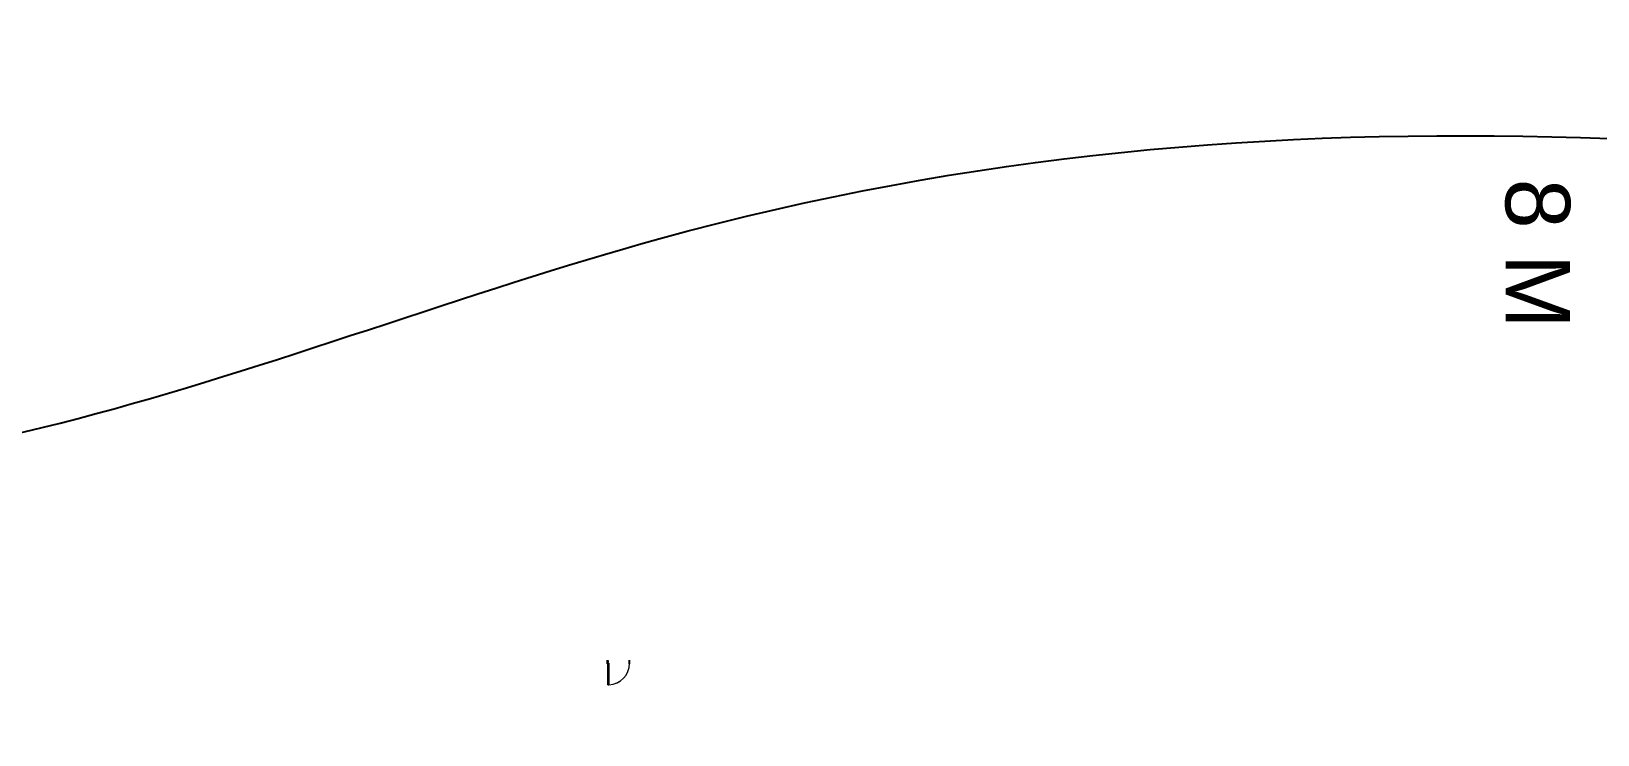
# Model space of a CAD drawing. Header units: millimetres. Extents: x 586 to 1010, y 369 to 668.
# Drawn here: x 690 to 750.6, y 576 to 603.2 of the extents above; entities that cross this region are included whole.
import ezdxf

# ---------------------------------------------------------------- set-up
doc = ezdxf.new("R2010")
doc.units = ezdxf.units.MM
doc.layers.add('plan line', color=7, linetype='Continuous', lineweight=15)
doc.styles.get("Standard").update_dxf_attribs({"font": 'arial.ttf'})

msp = doc.modelspace()

# ---------------------------------------------------------------- linework, layer by layer
at = {"lineweight": 25}
msp.add_line((713.172, 578.702), (713.172, 578.852), dxfattribs=at)
at = {"color": 254, "lineweight": 25}
for points in [[(671.712, 620.709), (706.735, 621.773), (754.26, 613.83), (814.661, 600.148), (855.757, 598.01), (895.067, 567.065), (920.01, 542.018), (952.008, 521.248), (977.223, 504.653), (979.635, 479.234), (986.344, 463.855), (988.798, 462.385)], [(654.944, 595.472), (670.267, 587.317), (714.302, 595.165), (787.089, 595.165), (819.394, 580.944), (821.03, 562.85), (813.491, 552.788), (808.734, 539.671), (796.407, 534.706), (791.022, 527.249), (791.022, 507.547), (797.301, 476.527), (814.975, 463.89), (836.148, 474.682), (874.022, 478.588), (885.729, 462.733), (863.004, 436.079), (845.789, 420.685), (845.104, 408.675)], [(639.207, 583.438), (644.727, 575.638), (657.796, 553.44), (668.404, 543.929), (682.518, 548.731), (692.984, 555.478), (711.934, 556.583), (734.346, 532.133), (750.593, 477.748), (754.137, 444.164), (776.466, 425.447), (782.617, 412.235)]]:
    msp.add_spline(points, degree=3, dxfattribs=at)
at = {"layer": 'plan line'}
for p, q in [((712.301, 578.702), (712.301, 578.852)), ((712.302, 578.828), (712.342, 578.828)), ((712.332, 578.728), (712.302, 578.728)), ((712.332, 578.728), (712.331, 577.888)), ((712.342, 578.778), (712.332, 578.778)), ((712.332, 578.778), (712.332, 578.728)), ((712.372, 578.728), (712.332, 578.728)), ((712.342, 578.828), (712.342, 578.778)), ((712.371, 577.888), (712.372, 578.728)), ((712.331, 577.888), (712.371, 577.888))]:
    msp.add_line(p, q, dxfattribs=at)
msp.add_lwpolyline([(712.302, 578.828), (712.342, 578.828), (712.342, 578.778), (712.332, 578.778), (712.332, 578.728), (712.302, 578.728)], dxfattribs=at)
msp.add_lwpolyline([(712.332, 578.728), (712.372, 578.728), (712.371, 577.888), (712.331, 577.888)], close=True, dxfattribs=at)
msp.add_lwpolyline([(712.371, 577.888, 0.403785), (713.172, 578.727)], format="xyb", dxfattribs=at)
msp.add_arc((712.337, 578.723), 0.835, 272.33052, 359.93157, dxfattribs=at)

# ---------------------------------------------------------------- texts
at = {"color": 7, "lineweight": 25, "insert": (749.58, 597.5), "char_height": 2.5, "attachment_point": 1, "rotation": 270}
msp.add_mtext_dynamic_manual_height_columns('8 M', width=21.90154, gutter_width=12.5, heights=[0], dxfattribs=at)

doc.saveas('drawing.dxf')
